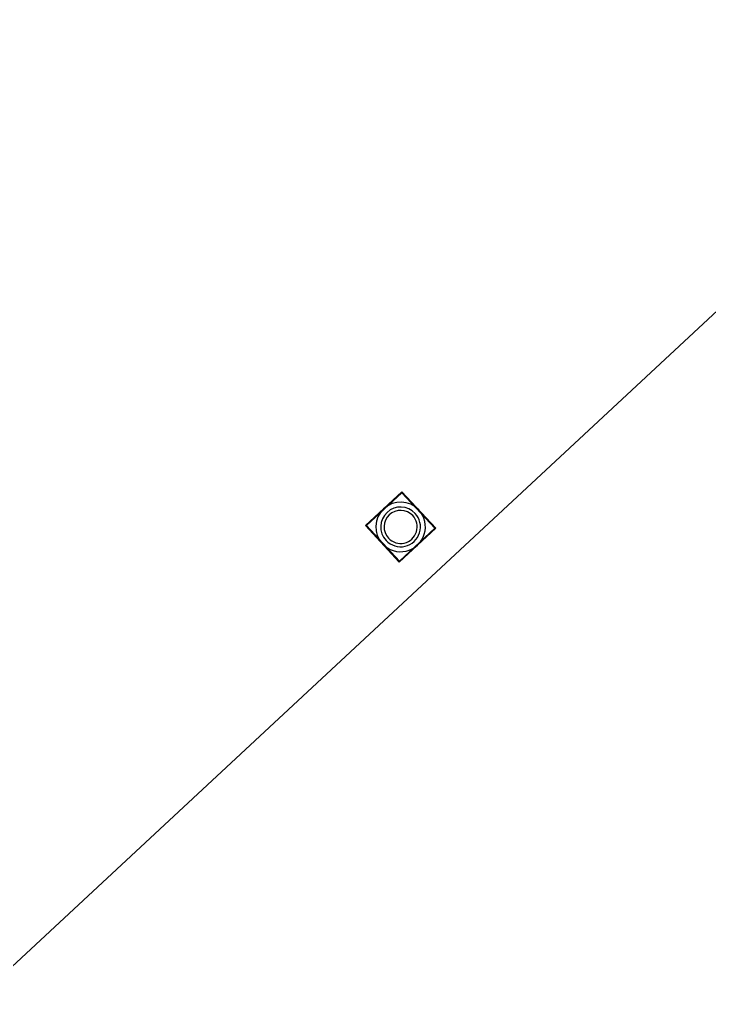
# Model space of a CAD drawing. Header units: millimetres. Extents: x 400382 to 401500, y 4543975 to 4544133.
# Drawn here: x 400485.036 to 400487.117, y 4543998.192 to 4544001.188 of the extents above; entities that cross this region are included whole.
import ezdxf

# ---------------------------------------------------------------- set-up
doc = ezdxf.new("R2010")
doc.units = ezdxf.units.MM
doc.linetypes.add('AKS', pattern=[3, 2.5, -0.25, 0, -0.25])
for name, color, linetype in [('aks prota', 2, 'AKS'), ('kolon tarama prota', 252, 'Continuous'), ('merdiven prota', 2, 'Continuous')]:
    doc.layers.add(name, color=color, linetype=linetype)

# ---------------------------------------------------------------- blocks, each defined once
blk = doc.blocks.new('17.60 mekanik')
at = {"layer": 'kolon tarama prota'}
for p, q in [((144206.73, 61314.79), (144191.73, 61314.79)), ((144191.73, 61314.79), (144191.73, 61299.79)), ((144191.73, 61299.79), (144191.73, 61314.79)), ((144191.73, 61314.79), (144206.73, 61314.79)), ((144191.73, 61314.79), (144191.73, 61314.79)), ((144206.73, 61299.79), (144206.73, 61314.79)), ((144206.73, 61314.79), (144206.73, 61299.79)), ((144206.73, 61314.79), (144206.73, 61314.79)), ((144191.83, 61299.89), (144191.83, 61314.69)), ((144191.83, 61314.69), (144206.63, 61314.69)), ((144206.63, 61314.69), (144191.83, 61314.69)), ((144191.83, 61314.69), (144191.83, 61299.89)), ((144191.83, 61314.69), (144191.83, 61314.69)), ((144206.53, 61314.59), (144191.93, 61314.59)), ((144191.93, 61314.59), (144191.93, 61299.99)), ((144191.93, 61299.99), (144191.93, 61314.59)), ((144191.93, 61314.59), (144206.53, 61314.59)), ((144191.93, 61314.59), (144191.93, 61314.59)), ((144206.53, 61299.99), (144206.53, 61314.59)), ((144206.53, 61314.59), (144206.53, 61299.99)), ((144206.53, 61314.59), (144206.53, 61314.59)), ((144206.63, 61314.69), (144206.63, 61299.89)), ((144206.63, 61299.89), (144206.63, 61314.69)), ((144206.63, 61314.69), (144206.63, 61314.69)), ((144191.73, 61299.79), (144206.73, 61299.79)), ((144206.73, 61299.79), (144191.73, 61299.79)), ((144191.73, 61299.79), (144191.73, 61299.79)), ((144206.63, 61299.89), (144191.83, 61299.89)), ((144191.83, 61299.89), (144206.63, 61299.89)), ((144191.83, 61299.89), (144191.83, 61299.89)), ((144191.93, 61299.99), (144206.53, 61299.99)), ((144206.53, 61299.99), (144191.93, 61299.99)), ((144191.93, 61299.99), (144191.93, 61299.99)), ((144206.53, 61299.99), (144206.53, 61299.99)), ((144206.63, 61299.89), (144206.63, 61299.89)), ((144206.73, 61299.79), (144206.73, 61299.79))]:
    blk.add_line(p, q, dxfattribs=at)
for radius, start, end in [(7.5, 90, 270), (7.5, 90, 270), (7.5, 270, 90), (7.5, 270, 90), (6, 90, 270), (6, 90, 270), (5, 90, 270), (5, 90, 270), (6, 270, 90), (6, 270, 90), (5, 270, 90), (5, 270, 90)]:
    blk.add_arc((144199.23, 61307.29), radius, start, end, dxfattribs=at)

msp = doc.modelspace()

# ---------------------------------------------------------------- linework, layer by layer
at = {"layer": 'aks prota', "ltscale": 10}
msp.add_line((400480.7228, 4543994.3401), (400506.2656, 4544018.0958), dxfattribs=at)

# ---------------------------------------------------------------- block references
at = {"layer": 'merdiven prota', "xscale": 0.01, "yscale": 0.01, "zscale": 0.01, "rotation": 312.9239939574316}
msp.add_blockref('17.60 mekanik', (399055.2216, 4544638.0473), dxfattribs=at)

doc.saveas('drawing.dxf')
